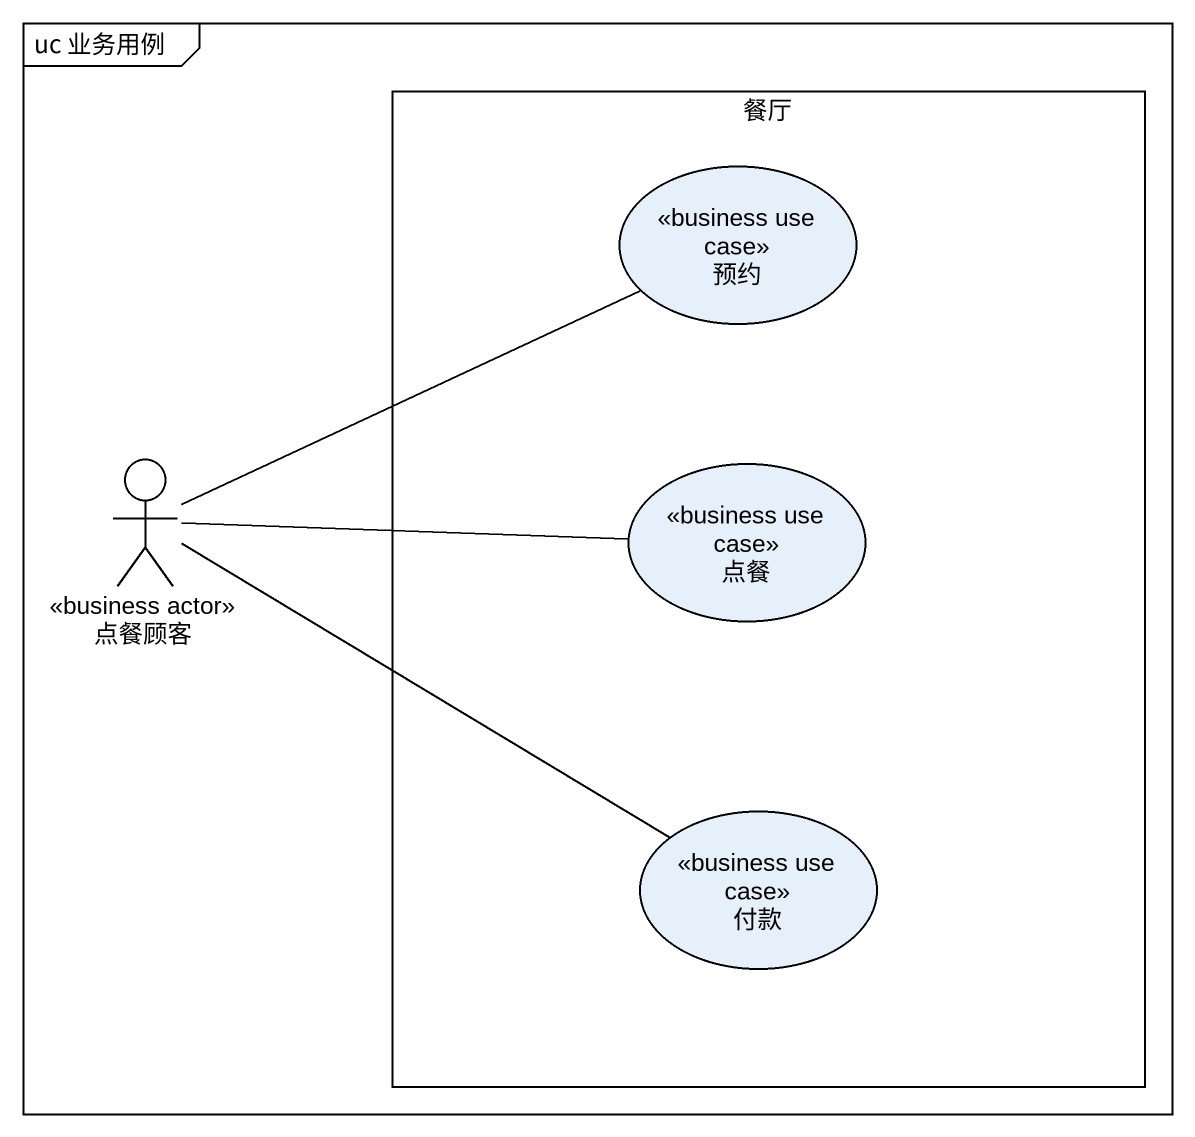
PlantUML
@startuml
mainframe uc 业务用例
rectangle 餐厅 {
  usecase 预约 <<business use case>>
  usecase 点餐 <<business use case>>
  usecase 付款 <<business use case>>
}
actor 点餐顾客 <<business actor>>
点餐顾客 -right- 预约
点餐顾客 -right- 点餐
点餐顾客 -right- 付款
@enduml
